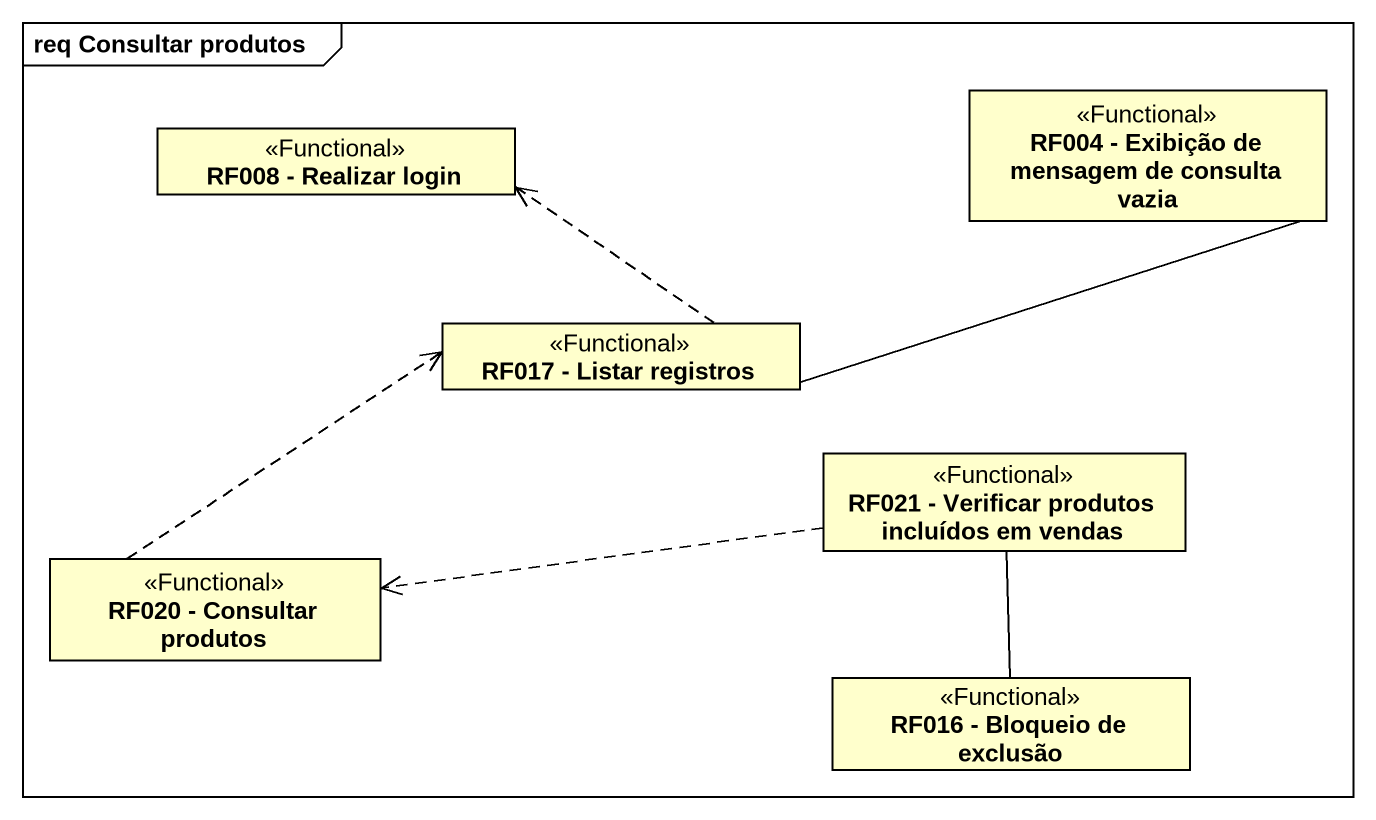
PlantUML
@startuml
mainframe req Consultar produtos
hide circle
hide empty members
class "RF008 - Realizar login" as RF008_Realizar_login <<Functional>>
class "RF004 - Exibição de mensagem de consulta vazia" as RF004_Exibição_de_mensagem <<Functional>>
class "RF017 - Listar registros" as RF017_Listar_registros <<Functional>>
class "RF021 - Verificar produtos incluídos em vendas" as RF021_Verificar_produtos <<Functional>>
class "RF020 - Consultar produtos" as RF020_Consultar_produtos <<Functional>>
class "RF016 - Bloqueio de exclusão" as RF016_Bloqueio_de_exclusão <<Functional>>
RF004_Exibição_de_mensagem -left- RF017_Listar_registros
RF017_Listar_registros .up.> RF008_Realizar_login
RF021_Verificar_produtos .left.> RF020_Consultar_produtos
RF021_Verificar_produtos -- RF016_Bloqueio_de_exclusão
RF020_Consultar_produtos .up.> RF017_Listar_registros
@enduml
